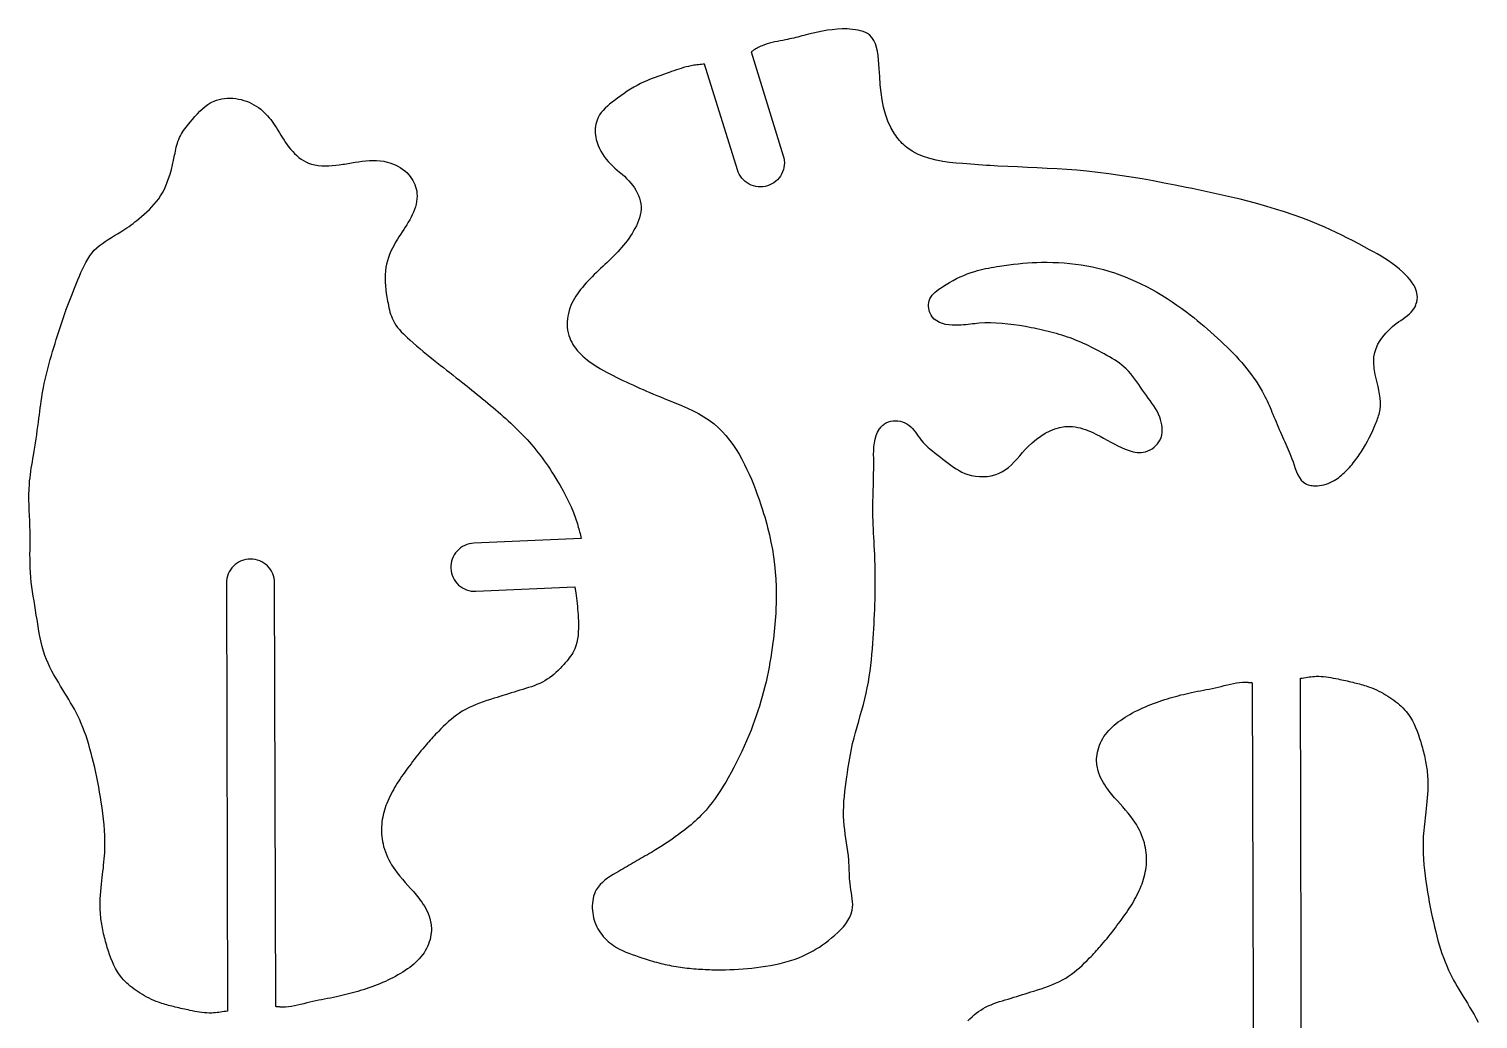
# Model space of a CAD drawing. Extents: x 0 to 235, y 0 to 140.
# Drawn here: x 68.08 to 113.27, y 59.51 to 90.39 of the extents above; entities that cross this region are included whole.
import ezdxf

# ---------------------------------------------------------------- set-up
doc = ezdxf.new("R2010")
doc.units = 0
doc.layers.add('CK_LEVEL_1', color=1, linetype='CONTINUOUS')

msp = doc.modelspace()

# ---------------------------------------------------------------- linework, layer by layer
at = {"layer": 'CK_LEVEL_1'}
for points in [[(94.465, 72.587), (94.466, 72.598), (94.466, 72.61), (94.466, 72.621), (94.466, 72.633), (94.467, 72.644), (94.467, 72.655), (94.467, 72.667), (94.467, 72.678), (94.468, 72.69), (94.47, 72.852), (94.471, 73.014), (94.472, 73.176), (94.471, 73.339), (94.468, 73.501), (94.465, 73.664), (94.46, 73.826), (94.455, 73.989), (94.448, 74.152), (94.441, 74.282), (94.435, 74.411), (94.428, 74.54), (94.421, 74.67), (94.414, 74.799), (94.408, 74.927), (94.403, 75.056), (94.4, 75.184), (94.397, 75.312), (94.397, 75.482), (94.399, 75.652), (94.402, 75.822), (94.407, 75.992), (94.413, 76.164), (94.418, 76.336), (94.422, 76.51), (94.424, 76.687), (94.424, 76.866), (94.423, 76.991), (94.422, 77.116), (94.424, 77.241), (94.431, 77.364), (94.445, 77.485), (94.467, 77.602), (94.5, 77.714), (94.545, 77.82), (94.606, 77.92), (94.625, 77.945), (94.645, 77.97), (94.666, 77.993), (94.688, 78.016), (94.711, 78.038), (94.735, 78.058), (94.761, 78.077), (94.787, 78.095), (94.815, 78.11), (94.882, 78.14), (94.953, 78.161), (95.027, 78.173), (95.102, 78.176), (95.178, 78.172), (95.253, 78.16), (95.326, 78.14), (95.396, 78.113), (95.461, 78.079), (95.523, 78.037), (95.579, 77.988), (95.631, 77.935), (95.679, 77.878), (95.725, 77.818), (95.77, 77.756), (95.814, 77.694), (95.858, 77.632), (95.904, 77.572), (95.969, 77.495), (96.039, 77.422), (96.111, 77.352), (96.186, 77.285), (96.264, 77.221), (96.343, 77.159), (96.423, 77.097), (96.504, 77.036), (96.585, 76.974), (96.667, 76.912), (96.748, 76.849), (96.83, 76.788), (96.914, 76.729), (96.998, 76.672), (97.085, 76.62), (97.174, 76.572), (97.266, 76.53), (97.362, 76.495), (97.478, 76.463), (97.597, 76.442), (97.72, 76.431), (97.843, 76.43), (97.966, 76.439), (98.086, 76.459), (98.204, 76.489), (98.316, 76.529), (98.422, 76.579), (98.528, 76.643), (98.627, 76.718), (98.72, 76.8), (98.809, 76.889), (98.895, 76.983), (98.98, 77.08), (99.065, 77.178), (99.153, 77.276), (99.245, 77.373), (99.367, 77.489), (99.497, 77.597), (99.634, 77.697), (99.776, 77.785), (99.924, 77.86), (100.075, 77.921), (100.229, 77.966), (100.386, 77.992), (100.543, 77.998), (100.624, 77.993), (100.706, 77.983), (100.787, 77.968), (100.868, 77.948), (100.948, 77.925), (101.027, 77.898), (101.106, 77.868), (101.184, 77.836), (101.26, 77.802), (101.374, 77.746), (101.486, 77.688), (101.596, 77.629), (101.706, 77.568), (101.816, 77.508), (101.926, 77.449), (102.038, 77.391), (102.152, 77.337), (102.269, 77.286), (102.33, 77.263), (102.392, 77.241), (102.454, 77.221), (102.516, 77.205), (102.58, 77.192), (102.643, 77.184), (102.707, 77.18), (102.77, 77.182), (102.833, 77.19), (102.905, 77.206), (102.976, 77.231), (103.044, 77.263), (103.109, 77.302), (103.171, 77.348), (103.227, 77.399), (103.277, 77.454), (103.321, 77.515), (103.357, 77.579), (103.387, 77.652), (103.408, 77.729), (103.419, 77.808), (103.423, 77.888), (103.419, 77.97), (103.409, 78.051), (103.392, 78.132), (103.37, 78.211), (103.344, 78.289), (103.305, 78.382), (103.261, 78.471), (103.212, 78.558), (103.159, 78.641), (103.104, 78.723), (103.046, 78.803), (102.988, 78.883), (102.928, 78.963), (102.87, 79.043), (102.81, 79.129), (102.75, 79.216), (102.691, 79.303), (102.631, 79.389), (102.57, 79.474), (102.507, 79.557), (102.442, 79.638), (102.373, 79.715), (102.301, 79.789), (102.233, 79.85), (102.163, 79.909), (102.089, 79.965), (102.013, 80.018), (101.936, 80.069), (101.857, 80.118), (101.776, 80.165), (101.695, 80.212), (101.613, 80.257), (101.534, 80.301), (101.454, 80.344), (101.373, 80.387), (101.293, 80.429), (101.212, 80.469), (101.131, 80.509), (101.05, 80.548), (100.968, 80.586), (100.885, 80.623), (100.803, 80.658), (100.72, 80.691), (100.636, 80.724), (100.551, 80.755), (100.467, 80.785), (100.382, 80.814), (100.296, 80.841), (100.21, 80.868), (100.124, 80.893), (100.037, 80.917), (99.951, 80.94), (99.864, 80.962), (99.777, 80.983), (99.689, 81.003), (99.601, 81.023), (99.513, 81.041), (99.425, 81.059), (99.336, 81.076), (99.156, 81.11), (98.975, 81.14), (98.793, 81.168), (98.61, 81.19), (98.428, 81.208), (98.247, 81.22), (98.066, 81.225), (97.887, 81.223), (97.709, 81.213), (97.641, 81.207), (97.574, 81.2), (97.506, 81.193), (97.438, 81.185), (97.369, 81.177), (97.299, 81.17), (97.229, 81.163), (97.157, 81.158), (97.084, 81.154), (96.98, 81.152), (96.874, 81.155), (96.769, 81.164), (96.666, 81.181), (96.567, 81.206), (96.474, 81.24), (96.389, 81.286), (96.313, 81.343), (96.249, 81.414), (96.218, 81.462), (96.191, 81.513), (96.169, 81.568), (96.153, 81.625), (96.141, 81.684), (96.136, 81.742), (96.136, 81.801), (96.142, 81.858), (96.154, 81.913), (96.177, 81.975), (96.208, 82.032), (96.247, 82.087), (96.291, 82.137), (96.341, 82.185), (96.395, 82.23), (96.451, 82.273), (96.51, 82.314), (96.569, 82.354), (96.679, 82.423), (96.789, 82.488), (96.898, 82.549), (97.009, 82.607), (97.12, 82.66), (97.231, 82.709), (97.344, 82.754), (97.459, 82.795), (97.575, 82.833), (97.658, 82.857), (97.743, 82.879), (97.828, 82.9), (97.913, 82.919), (98, 82.936), (98.086, 82.953), (98.173, 82.968), (98.26, 82.983), (98.348, 82.997), (98.493, 83.018), (98.637, 83.038), (98.782, 83.055), (98.927, 83.071), (99.072, 83.085), (99.217, 83.096), (99.363, 83.105), (99.508, 83.112), (99.653, 83.116), (99.831, 83.117), (100.009, 83.115), (100.186, 83.108), (100.364, 83.096), (100.541, 83.081), (100.718, 83.06), (100.894, 83.035), (101.07, 83.006), (101.244, 82.971), (101.418, 82.931), (101.591, 82.887), (101.763, 82.837), (101.934, 82.783), (102.102, 82.724), (102.27, 82.661), (102.435, 82.594), (102.599, 82.522), (102.761, 82.446), (102.928, 82.363), (103.093, 82.276), (103.255, 82.184), (103.416, 82.089), (103.574, 81.99), (103.73, 81.888), (103.884, 81.783), (104.036, 81.674), (104.186, 81.563), (104.297, 81.477), (104.408, 81.39), (104.517, 81.302), (104.625, 81.212), (104.732, 81.121), (104.838, 81.029), (104.944, 80.936), (105.048, 80.842), (105.152, 80.747), (105.25, 80.656), (105.347, 80.564), (105.444, 80.471), (105.539, 80.377), (105.632, 80.282), (105.725, 80.185), (105.815, 80.087), (105.904, 79.987), (105.991, 79.885), (106.066, 79.792), (106.14, 79.698), (106.212, 79.602), (106.281, 79.505), (106.349, 79.406), (106.413, 79.306), (106.476, 79.204), (106.536, 79.101), (106.592, 78.996), (106.627, 78.929), (106.661, 78.861), (106.693, 78.792), (106.725, 78.724), (106.756, 78.655), (106.787, 78.585), (106.817, 78.516), (106.847, 78.446), (106.876, 78.375), (106.909, 78.296), (106.943, 78.217), (106.976, 78.137), (107.009, 78.058), (107.042, 77.979), (107.076, 77.9), (107.109, 77.822), (107.143, 77.744), (107.178, 77.667), (107.211, 77.594), (107.244, 77.521), (107.278, 77.448), (107.311, 77.375), (107.344, 77.301), (107.377, 77.226), (107.408, 77.15), (107.439, 77.071), (107.469, 76.99), (107.503, 76.889), (107.537, 76.785), (107.573, 76.683), (107.612, 76.583), (107.655, 76.488), (107.704, 76.401), (107.762, 76.323), (107.829, 76.258), (107.907, 76.207), (107.942, 76.19), (107.978, 76.177), (108.017, 76.166), (108.056, 76.157), (108.096, 76.151), (108.138, 76.146), (108.179, 76.144), (108.221, 76.143), (108.263, 76.145), (108.332, 76.151), (108.4, 76.162), (108.468, 76.177), (108.533, 76.196), (108.598, 76.219), (108.661, 76.245), (108.722, 76.275), (108.782, 76.308), (108.84, 76.343), (108.886, 76.375), (108.932, 76.408), (108.976, 76.442), (109.019, 76.478), (109.061, 76.515), (109.102, 76.553), (109.143, 76.593), (109.182, 76.633), (109.221, 76.674), (109.263, 76.72), (109.304, 76.767), (109.344, 76.814), (109.384, 76.863), (109.422, 76.912), (109.46, 76.961), (109.497, 77.011), (109.533, 77.062), (109.569, 77.113), (109.636, 77.215), (109.702, 77.32), (109.764, 77.425), (109.824, 77.533), (109.881, 77.642), (109.936, 77.753), (109.988, 77.865), (110.038, 77.978), (110.086, 78.093), (110.105, 78.14), (110.123, 78.188), (110.141, 78.235), (110.158, 78.283), (110.173, 78.331), (110.187, 78.379), (110.199, 78.427), (110.21, 78.475), (110.218, 78.524), (110.23, 78.643), (110.23, 78.763), (110.221, 78.883), (110.204, 79.004), (110.181, 79.125), (110.155, 79.247), (110.126, 79.369), (110.097, 79.492), (110.07, 79.615), (110.057, 79.677), (110.046, 79.739), (110.037, 79.801), (110.029, 79.863), (110.023, 79.925), (110.02, 79.986), (110.019, 80.048), (110.021, 80.108), (110.027, 80.169), (110.052, 80.302), (110.094, 80.432), (110.151, 80.558), (110.221, 80.679), (110.304, 80.796), (110.396, 80.907), (110.498, 81.012), (110.606, 81.111), (110.72, 81.202), (110.792, 81.254), (110.864, 81.303), (110.935, 81.353), (111.004, 81.402), (111.071, 81.454), (111.134, 81.508), (111.193, 81.565), (111.245, 81.628), (111.291, 81.697), (111.308, 81.728), (111.323, 81.761), (111.337, 81.794), (111.349, 81.829), (111.36, 81.863), (111.368, 81.899), (111.375, 81.934), (111.38, 81.97), (111.382, 82.005), (111.378, 82.105), (111.358, 82.203), (111.324, 82.298), (111.278, 82.391), (111.222, 82.48), (111.157, 82.566), (111.086, 82.649), (111.01, 82.729), (110.932, 82.805), (110.822, 82.902), (110.711, 82.993), (110.598, 83.078), (110.483, 83.158), (110.368, 83.234), (110.251, 83.306), (110.132, 83.375), (110.013, 83.443), (109.893, 83.51), (109.723, 83.602), (109.552, 83.693), (109.379, 83.784), (109.205, 83.872), (109.03, 83.96), (108.853, 84.045), (108.675, 84.128), (108.496, 84.208), (108.315, 84.286), (108.048, 84.395), (107.779, 84.498), (107.508, 84.596), (107.235, 84.688), (106.961, 84.775), (106.685, 84.858), (106.408, 84.936), (106.13, 85.01), (105.852, 85.081), (105.665, 85.126), (105.479, 85.171), (105.292, 85.213), (105.105, 85.255), (104.917, 85.296), (104.73, 85.336), (104.542, 85.376), (104.354, 85.415), (104.167, 85.453), (103.824, 85.522), (103.482, 85.589), (103.139, 85.654), (102.795, 85.715), (102.451, 85.774), (102.106, 85.828), (101.761, 85.877), (101.414, 85.92), (101.067, 85.958), (100.76, 85.986), (100.452, 86.009), (100.143, 86.029), (99.835, 86.046), (99.527, 86.061), (99.219, 86.075), (98.911, 86.089), (98.605, 86.103), (98.299, 86.118), (98.179, 86.125), (98.058, 86.132), (97.938, 86.139), (97.817, 86.147), (97.696, 86.155), (97.574, 86.164), (97.452, 86.173), (97.329, 86.183), (97.205, 86.193), (96.997, 86.212), (96.789, 86.234), (96.581, 86.263), (96.376, 86.301), (96.175, 86.35), (95.981, 86.412), (95.795, 86.489), (95.619, 86.585), (95.455, 86.7), (95.407, 86.74), (95.36, 86.783), (95.315, 86.827), (95.272, 86.873), (95.229, 86.92), (95.189, 86.968), (95.15, 87.018), (95.113, 87.068), (95.077, 87.12), (94.96, 87.316), (94.866, 87.52), (94.79, 87.732), (94.732, 87.952), (94.687, 88.179), (94.654, 88.414), (94.629, 88.657), (94.61, 88.907), (94.594, 89.164), (94.585, 89.299), (94.575, 89.435), (94.561, 89.568), (94.541, 89.697), (94.513, 89.82), (94.477, 89.934), (94.428, 90.038), (94.367, 90.13), (94.29, 90.207), (94.23, 90.25), (94.163, 90.285), (94.091, 90.315), (94.015, 90.339), (93.935, 90.358), (93.852, 90.372), (93.767, 90.383), (93.681, 90.39), (93.596, 90.394), (93.437, 90.394), (93.281, 90.387), (93.128, 90.372), (92.978, 90.352), (92.83, 90.326), (92.683, 90.297), (92.537, 90.264), (92.392, 90.228), (92.246, 90.192), (92.183, 90.176), (92.12, 90.159), (92.056, 90.143), (91.992, 90.128), (91.929, 90.112), (91.864, 90.097), (91.8, 90.082), (91.735, 90.068), (91.671, 90.055), (91.588, 90.039), (91.505, 90.023), (91.422, 90.008), (91.339, 89.991), (91.257, 89.973), (91.176, 89.953), (91.096, 89.93), (91.018, 89.904), (90.941, 89.873), (90.902, 89.855), (90.863, 89.836), (90.825, 89.816), (90.787, 89.795), (90.75, 89.773), (90.713, 89.751), (90.676, 89.729), (90.639, 89.706), (90.602, 89.683), (91.605, 86.442, -0.414214), (91.11, 85.503, -0.414214), (90.171, 85.998), (89.149, 89.301), (89.101, 89.296), (89.054, 89.291), (89.006, 89.286), (88.959, 89.28), (88.912, 89.274), (88.865, 89.268), (88.818, 89.261), (88.771, 89.253), (88.724, 89.244), (88.647, 89.228), (88.571, 89.209), (88.495, 89.188), (88.419, 89.165), (88.343, 89.141), (88.268, 89.116), (88.193, 89.09), (88.118, 89.064), (88.043, 89.038), (87.955, 89.007), (87.867, 88.977), (87.779, 88.946), (87.691, 88.914), (87.604, 88.883), (87.518, 88.85), (87.432, 88.815), (87.347, 88.78), (87.263, 88.742), (87.155, 88.691), (87.048, 88.635), (86.943, 88.577), (86.84, 88.515), (86.737, 88.451), (86.636, 88.383), (86.535, 88.313), (86.435, 88.24), (86.335, 88.165), (86.261, 88.107), (86.188, 88.047), (86.117, 87.986), (86.049, 87.921), (85.986, 87.855), (85.927, 87.785), (85.875, 87.711), (85.831, 87.634), (85.794, 87.553), (85.773, 87.49), (85.757, 87.424), (85.746, 87.358), (85.74, 87.289), (85.738, 87.221), (85.74, 87.151), (85.747, 87.082), (85.757, 87.013), (85.771, 86.945), (85.797, 86.85), (85.83, 86.757), (85.87, 86.668), (85.915, 86.581), (85.965, 86.497), (86.021, 86.416), (86.08, 86.338), (86.143, 86.264), (86.21, 86.192), (86.28, 86.124), (86.352, 86.057), (86.425, 85.993), (86.5, 85.929), (86.573, 85.865), (86.646, 85.799), (86.718, 85.732), (86.787, 85.662), (86.852, 85.587), (86.908, 85.516), (86.96, 85.442), (87.008, 85.364), (87.051, 85.284), (87.088, 85.201), (87.118, 85.116), (87.142, 85.031), (87.158, 84.944), (87.166, 84.856), (87.166, 84.769), (87.158, 84.681), (87.142, 84.594), (87.119, 84.507), (87.091, 84.422), (87.058, 84.337), (87.02, 84.254), (86.978, 84.173), (86.934, 84.093), (86.887, 84.015), (86.837, 83.938), (86.785, 83.863), (86.732, 83.79), (86.677, 83.719), (86.62, 83.649), (86.561, 83.58), (86.502, 83.513), (86.441, 83.447), (86.376, 83.379), (86.311, 83.312), (86.245, 83.246), (86.178, 83.18), (86.11, 83.115), (86.042, 83.05), (85.974, 82.986), (85.906, 82.921), (85.838, 82.856), (85.773, 82.794), (85.708, 82.731), (85.644, 82.667), (85.58, 82.602), (85.518, 82.537), (85.456, 82.471), (85.396, 82.403), (85.338, 82.334), (85.281, 82.263), (85.23, 82.197), (85.182, 82.129), (85.135, 82.06), (85.091, 81.989), (85.05, 81.916), (85.013, 81.842), (84.979, 81.766), (84.948, 81.688), (84.922, 81.609), (84.9, 81.524), (84.882, 81.439), (84.87, 81.352), (84.863, 81.264), (84.862, 81.176), (84.867, 81.089), (84.877, 81.003), (84.893, 80.917), (84.916, 80.834), (84.941, 80.762), (84.971, 80.692), (85.005, 80.623), (85.043, 80.557), (85.084, 80.492), (85.129, 80.43), (85.177, 80.37), (85.227, 80.311), (85.28, 80.256), (85.35, 80.188), (85.424, 80.123), (85.499, 80.062), (85.577, 80.004), (85.658, 79.949), (85.739, 79.895), (85.822, 79.844), (85.907, 79.795), (85.991, 79.746), (86.091, 79.691), (86.192, 79.638), (86.293, 79.585), (86.394, 79.534), (86.496, 79.483), (86.599, 79.434), (86.701, 79.385), (86.804, 79.337), (86.907, 79.29), (87.014, 79.241), (87.122, 79.193), (87.229, 79.146), (87.337, 79.099), (87.445, 79.052), (87.554, 79.006), (87.663, 78.96), (87.773, 78.915), (87.883, 78.87), (88.066, 78.797), (88.249, 78.724), (88.432, 78.648), (88.612, 78.57), (88.789, 78.486), (88.963, 78.397), (89.13, 78.3), (89.291, 78.195), (89.444, 78.079), (89.575, 77.964), (89.699, 77.841), (89.816, 77.709), (89.927, 77.571), (90.032, 77.428), (90.13, 77.279), (90.224, 77.126), (90.312, 76.97), (90.395, 76.812), (90.47, 76.658), (90.542, 76.504), (90.61, 76.348), (90.674, 76.191), (90.736, 76.034), (90.794, 75.875), (90.85, 75.715), (90.904, 75.555), (90.955, 75.394), (90.989, 75.284), (91.023, 75.173), (91.055, 75.062), (91.086, 74.95), (91.115, 74.839), (91.144, 74.726), (91.171, 74.614), (91.196, 74.501), (91.22, 74.388), (91.263, 74.158), (91.299, 73.927), (91.328, 73.694), (91.351, 73.461), (91.367, 73.227), (91.378, 72.993), (91.382, 72.759), (91.381, 72.525), (91.374, 72.291), (91.368, 72.175), (91.361, 72.059), (91.353, 71.944), (91.344, 71.828), (91.334, 71.713), (91.322, 71.598), (91.31, 71.483), (91.296, 71.368), (91.282, 71.253), (91.261, 71.099), (91.239, 70.945), (91.215, 70.792), (91.189, 70.639), (91.161, 70.486), (91.131, 70.334), (91.099, 70.182), (91.065, 70.03), (91.028, 69.879), (90.989, 69.726), (90.948, 69.574), (90.904, 69.422), (90.859, 69.271), (90.811, 69.121), (90.76, 68.971), (90.708, 68.822), (90.654, 68.674), (90.597, 68.527), (90.529, 68.357), (90.458, 68.188), (90.384, 68.02), (90.308, 67.853), (90.228, 67.687), (90.147, 67.523), (90.062, 67.36), (89.975, 67.197), (89.885, 67.036), (89.809, 66.904), (89.731, 66.773), (89.65, 66.643), (89.566, 66.515), (89.48, 66.389), (89.39, 66.267), (89.296, 66.147), (89.198, 66.031), (89.096, 65.919), (89.037, 65.858), (88.977, 65.799), (88.916, 65.741), (88.853, 65.684), (88.79, 65.628), (88.726, 65.573), (88.661, 65.518), (88.595, 65.465), (88.529, 65.412), (88.432, 65.337), (88.334, 65.264), (88.235, 65.191), (88.135, 65.12), (88.035, 65.051), (87.933, 64.983), (87.83, 64.916), (87.726, 64.851), (87.622, 64.787), (87.558, 64.749), (87.493, 64.711), (87.429, 64.674), (87.364, 64.637), (87.299, 64.601), (87.235, 64.564), (87.17, 64.527), (87.106, 64.491), (87.042, 64.454), (86.98, 64.418), (86.919, 64.383), (86.857, 64.347), (86.796, 64.31), (86.735, 64.274), (86.673, 64.237), (86.611, 64.201), (86.548, 64.164), (86.485, 64.127), (86.394, 64.073), (86.302, 64.019), (86.212, 63.963), (86.124, 63.904), (86.041, 63.842), (85.962, 63.775), (85.89, 63.704), (85.826, 63.627), (85.771, 63.544), (85.738, 63.48), (85.711, 63.413), (85.688, 63.343), (85.671, 63.271), (85.658, 63.197), (85.649, 63.122), (85.646, 63.046), (85.646, 62.971), (85.65, 62.895), (85.658, 62.819), (85.671, 62.745), (85.687, 62.671), (85.706, 62.599), (85.73, 62.528), (85.757, 62.458), (85.788, 62.391), (85.822, 62.325), (85.86, 62.261), (85.9, 62.201), (85.942, 62.143), (85.988, 62.088), (86.036, 62.034), (86.087, 61.983), (86.139, 61.934), (86.194, 61.888), (86.251, 61.843), (86.309, 61.802), (86.4, 61.745), (86.493, 61.693), (86.589, 61.645), (86.688, 61.602), (86.787, 61.562), (86.889, 61.524), (86.991, 61.489), (87.093, 61.455), (87.196, 61.422), (87.261, 61.401), (87.326, 61.38), (87.391, 61.36), (87.456, 61.339), (87.521, 61.32), (87.586, 61.3), (87.651, 61.282), (87.717, 61.264), (87.783, 61.247), (87.85, 61.231), (87.918, 61.215), (87.985, 61.201), (88.053, 61.187), (88.122, 61.174), (88.19, 61.162), (88.258, 61.151), (88.327, 61.14), (88.396, 61.13), (88.465, 61.12), (88.535, 61.111), (88.605, 61.103), (88.675, 61.095), (88.745, 61.088), (88.815, 61.082), (88.885, 61.076), (88.955, 61.07), (89.025, 61.066), (89.095, 61.062), (89.166, 61.058), (89.236, 61.055), (89.307, 61.053), (89.377, 61.051), (89.448, 61.05), (89.518, 61.049), (89.589, 61.049), (89.659, 61.049), (89.797, 61.051), (89.935, 61.055), (90.073, 61.06), (90.211, 61.068), (90.349, 61.078), (90.487, 61.089), (90.625, 61.103), (90.763, 61.119), (90.901, 61.137), (91.053, 61.16), (91.205, 61.185), (91.356, 61.214), (91.506, 61.247), (91.654, 61.284), (91.801, 61.325), (91.946, 61.372), (92.088, 61.424), (92.226, 61.482), (92.33, 61.53), (92.433, 61.582), (92.533, 61.637), (92.632, 61.696), (92.73, 61.758), (92.827, 61.824), (92.923, 61.893), (93.018, 61.966), (93.112, 62.042), (93.208, 62.123), (93.302, 62.208), (93.392, 62.297), (93.477, 62.389), (93.554, 62.484), (93.622, 62.583), (93.678, 62.686), (93.723, 62.792), (93.752, 62.902), (93.765, 62.99), (93.768, 63.08), (93.766, 63.171), (93.757, 63.263), (93.745, 63.357), (93.731, 63.451), (93.715, 63.545), (93.7, 63.639), (93.688, 63.734), (93.679, 63.816), (93.673, 63.898), (93.668, 63.979), (93.665, 64.061), (93.662, 64.142), (93.659, 64.223), (93.656, 64.303), (93.653, 64.384), (93.648, 64.464), (93.636, 64.6), (93.62, 64.735), (93.601, 64.871), (93.58, 65.007), (93.559, 65.142), (93.538, 65.278), (93.519, 65.414), (93.504, 65.55), (93.492, 65.686), (93.485, 65.84), (93.484, 65.994), (93.488, 66.148), (93.497, 66.302), (93.51, 66.456), (93.526, 66.609), (93.545, 66.763), (93.565, 66.917), (93.587, 67.07), (93.603, 67.186), (93.621, 67.302), (93.638, 67.417), (93.657, 67.532), (93.676, 67.647), (93.697, 67.761), (93.719, 67.875), (93.742, 67.989), (93.767, 68.103), (93.81, 68.278), (93.856, 68.453), (93.905, 68.628), (93.955, 68.802), (94.005, 68.976), (94.055, 69.15), (94.103, 69.325), (94.148, 69.5), (94.19, 69.676), (94.225, 69.847), (94.257, 70.018), (94.285, 70.191), (94.309, 70.364), (94.331, 70.537), (94.35, 70.711), (94.367, 70.885), (94.382, 71.06), (94.396, 71.234), (94.407, 71.384), (94.417, 71.535), (94.427, 71.685), (94.435, 71.835), (94.443, 71.986), (94.45, 72.136), (94.456, 72.286), (94.461, 72.437), (94.465, 72.587)], [(74.271, 59.761), (74.216, 59.751), (74.161, 59.742), (74.106, 59.733), (74.051, 59.725), (73.996, 59.717), (73.941, 59.71), (73.886, 59.705), (73.832, 59.701), (73.777, 59.699), (73.7, 59.698), (73.624, 59.701), (73.548, 59.707), (73.472, 59.715), (73.396, 59.725), (73.32, 59.737), (73.245, 59.751), (73.169, 59.766), (73.094, 59.781), (73.036, 59.793), (72.979, 59.805), (72.922, 59.818), (72.865, 59.831), (72.808, 59.844), (72.751, 59.857), (72.694, 59.87), (72.637, 59.884), (72.58, 59.898), (72.528, 59.911), (72.476, 59.924), (72.424, 59.938), (72.372, 59.952), (72.321, 59.967), (72.269, 59.982), (72.218, 59.998), (72.167, 60.015), (72.117, 60.033), (72.042, 60.062), (71.969, 60.092), (71.896, 60.125), (71.824, 60.161), (71.753, 60.197), (71.683, 60.236), (71.613, 60.277), (71.545, 60.319), (71.477, 60.363), (71.415, 60.404), (71.355, 60.447), (71.295, 60.492), (71.237, 60.538), (71.18, 60.585), (71.125, 60.635), (71.072, 60.686), (71.022, 60.739), (70.974, 60.794), (70.903, 60.886), (70.838, 60.984), (70.779, 61.085), (70.725, 61.19), (70.677, 61.298), (70.632, 61.408), (70.591, 61.52), (70.553, 61.633), (70.518, 61.747), (70.5, 61.807), (70.483, 61.868), (70.466, 61.929), (70.45, 61.989), (70.434, 62.05), (70.419, 62.111), (70.405, 62.172), (70.392, 62.233), (70.379, 62.294), (70.367, 62.352), (70.357, 62.409), (70.347, 62.467), (70.338, 62.525), (70.329, 62.583), (70.322, 62.641), (70.315, 62.699), (70.309, 62.757), (70.305, 62.815), (70.299, 62.928), (70.296, 63.04), (70.297, 63.152), (70.3, 63.265), (70.306, 63.377), (70.314, 63.489), (70.324, 63.602), (70.336, 63.714), (70.348, 63.826), (70.36, 63.923), (70.371, 64.02), (70.383, 64.117), (70.395, 64.214), (70.405, 64.311), (70.415, 64.407), (70.424, 64.504), (70.432, 64.601), (70.438, 64.698), (70.444, 64.873), (70.445, 65.048), (70.44, 65.223), (70.43, 65.399), (70.417, 65.574), (70.399, 65.749), (70.378, 65.924), (70.355, 66.098), (70.33, 66.273), (70.305, 66.429), (70.279, 66.585), (70.251, 66.741), (70.222, 66.896), (70.191, 67.051), (70.159, 67.206), (70.125, 67.36), (70.089, 67.514), (70.051, 67.668), (70.016, 67.804), (69.979, 67.94), (69.94, 68.075), (69.899, 68.209), (69.856, 68.342), (69.81, 68.474), (69.76, 68.605), (69.707, 68.734), (69.65, 68.861), (69.6, 68.967), (69.547, 69.071), (69.492, 69.174), (69.435, 69.277), (69.376, 69.378), (69.316, 69.48), (69.256, 69.581), (69.194, 69.681), (69.133, 69.782), (69.062, 69.898), (68.992, 70.014), (68.923, 70.131), (68.856, 70.248), (68.792, 70.367), (68.731, 70.487), (68.674, 70.608), (68.621, 70.731), (68.573, 70.856), (68.528, 70.99), (68.489, 71.127), (68.455, 71.265), (68.425, 71.405), (68.398, 71.545), (68.373, 71.687), (68.35, 71.829), (68.328, 71.971), (68.305, 72.114), (68.281, 72.261), (68.257, 72.408), (68.233, 72.554), (68.209, 72.701), (68.187, 72.848), (68.166, 72.994), (68.148, 73.141), (68.133, 73.288), (68.122, 73.435), (68.114, 73.578), (68.11, 73.721), (68.108, 73.864), (68.107, 74.008), (68.108, 74.151), (68.11, 74.295), (68.111, 74.439), (68.111, 74.583), (68.109, 74.728), (68.105, 74.891), (68.099, 75.055), (68.092, 75.218), (68.085, 75.382), (68.08, 75.545), (68.076, 75.708), (68.076, 75.871), (68.08, 76.033), (68.089, 76.195), (68.097, 76.295), (68.108, 76.395), (68.12, 76.495), (68.134, 76.594), (68.149, 76.694), (68.165, 76.793), (68.182, 76.892), (68.199, 76.992), (68.215, 77.091), (68.237, 77.22), (68.258, 77.349), (68.278, 77.478), (68.298, 77.607), (68.317, 77.736), (68.336, 77.865), (68.354, 77.994), (68.371, 78.123), (68.388, 78.253), (68.402, 78.36), (68.416, 78.467), (68.429, 78.575), (68.443, 78.682), (68.458, 78.789), (68.473, 78.896), (68.49, 79.002), (68.507, 79.109), (68.527, 79.215), (68.552, 79.34), (68.579, 79.465), (68.608, 79.59), (68.64, 79.714), (68.672, 79.838), (68.706, 79.961), (68.741, 80.085), (68.777, 80.208), (68.813, 80.331), (68.85, 80.457), (68.888, 80.583), (68.926, 80.709), (68.965, 80.834), (69.004, 80.959), (69.044, 81.084), (69.085, 81.208), (69.127, 81.332), (69.17, 81.455), (69.176, 81.473), (69.183, 81.492), (69.189, 81.51), (69.196, 81.529), (69.203, 81.547), (69.209, 81.566), (69.216, 81.584), (69.223, 81.603), (69.23, 81.621), (69.269, 81.727), (69.309, 81.832), (69.349, 81.937), (69.39, 82.042), (69.432, 82.147), (69.474, 82.253), (69.517, 82.359), (69.56, 82.465), (69.604, 82.572), (69.649, 82.682), (69.695, 82.793), (69.743, 82.902), (69.794, 83.01), (69.848, 83.115), (69.907, 83.216), (69.97, 83.314), (70.038, 83.406), (70.114, 83.492), (70.192, 83.568), (70.275, 83.64), (70.364, 83.706), (70.456, 83.77), (70.55, 83.83), (70.647, 83.889), (70.744, 83.947), (70.841, 84.005), (70.938, 84.064), (71.003, 84.106), (71.068, 84.148), (71.133, 84.192), (71.196, 84.236), (71.259, 84.281), (71.321, 84.327), (71.382, 84.375), (71.443, 84.422), (71.504, 84.471), (71.589, 84.542), (71.673, 84.615), (71.755, 84.69), (71.834, 84.767), (71.911, 84.847), (71.985, 84.929), (72.055, 85.014), (72.121, 85.101), (72.182, 85.191), (72.257, 85.318), (72.322, 85.45), (72.38, 85.586), (72.432, 85.725), (72.477, 85.868), (72.517, 86.013), (72.554, 86.159), (72.587, 86.307), (72.618, 86.456), (72.631, 86.519), (72.643, 86.582), (72.657, 86.645), (72.671, 86.707), (72.687, 86.769), (72.704, 86.83), (72.723, 86.889), (72.745, 86.948), (72.77, 87.005), (72.798, 87.063), (72.83, 87.119), (72.864, 87.173), (72.9, 87.227), (72.939, 87.28), (72.979, 87.333), (73.02, 87.385), (73.063, 87.436), (73.106, 87.488), (73.178, 87.575), (73.252, 87.662), (73.328, 87.746), (73.406, 87.828), (73.486, 87.905), (73.57, 87.976), (73.658, 88.041), (73.75, 88.097), (73.847, 88.145), (73.925, 88.174), (74.007, 88.198), (74.09, 88.216), (74.176, 88.228), (74.262, 88.234), (74.35, 88.235), (74.437, 88.231), (74.524, 88.222), (74.611, 88.208), (74.695, 88.19), (74.778, 88.167), (74.86, 88.14), (74.939, 88.108), (75.017, 88.073), (75.092, 88.033), (75.165, 87.99), (75.235, 87.942), (75.303, 87.891), (75.36, 87.843), (75.415, 87.792), (75.468, 87.739), (75.519, 87.684), (75.568, 87.627), (75.615, 87.568), (75.661, 87.508), (75.704, 87.447), (75.747, 87.385), (75.796, 87.309), (75.843, 87.233), (75.89, 87.156), (75.936, 87.079), (75.983, 87.002), (76.031, 86.926), (76.08, 86.851), (76.132, 86.777), (76.186, 86.704), (76.242, 86.635), (76.301, 86.569), (76.362, 86.506), (76.427, 86.445), (76.495, 86.389), (76.565, 86.337), (76.638, 86.289), (76.714, 86.248), (76.792, 86.212), (76.892, 86.178), (76.995, 86.152), (77.1, 86.135), (77.208, 86.125), (77.317, 86.122), (77.426, 86.125), (77.536, 86.132), (77.645, 86.143), (77.754, 86.157), (77.809, 86.165), (77.864, 86.173), (77.918, 86.182), (77.973, 86.191), (78.027, 86.2), (78.081, 86.21), (78.136, 86.219), (78.19, 86.228), (78.245, 86.237), (78.356, 86.254), (78.468, 86.268), (78.58, 86.28), (78.693, 86.288), (78.805, 86.292), (78.918, 86.29), (79.03, 86.282), (79.141, 86.267), (79.251, 86.244), (79.336, 86.22), (79.419, 86.192), (79.5, 86.158), (79.579, 86.119), (79.655, 86.075), (79.728, 86.026), (79.798, 85.972), (79.863, 85.913), (79.923, 85.849), (79.968, 85.793), (80.01, 85.734), (80.048, 85.672), (80.082, 85.608), (80.111, 85.541), (80.135, 85.474), (80.155, 85.405), (80.169, 85.335), (80.178, 85.264), (80.181, 85.18), (80.177, 85.095), (80.166, 85.011), (80.149, 84.927), (80.127, 84.843), (80.099, 84.761), (80.068, 84.68), (80.032, 84.601), (79.994, 84.523), (79.951, 84.443), (79.906, 84.364), (79.859, 84.287), (79.811, 84.212), (79.763, 84.136), (79.713, 84.062), (79.664, 83.986), (79.615, 83.911), (79.568, 83.834), (79.513, 83.743), (79.462, 83.65), (79.413, 83.556), (79.367, 83.459), (79.325, 83.362), (79.288, 83.263), (79.256, 83.163), (79.229, 83.062), (79.208, 82.96), (79.192, 82.845), (79.183, 82.729), (79.181, 82.613), (79.185, 82.496), (79.194, 82.378), (79.206, 82.26), (79.222, 82.142), (79.241, 82.024), (79.262, 81.906), (79.275, 81.837), (79.288, 81.768), (79.303, 81.7), (79.319, 81.632), (79.336, 81.565), (79.356, 81.499), (79.379, 81.435), (79.404, 81.371), (79.433, 81.31), (79.475, 81.233), (79.522, 81.158), (79.574, 81.086), (79.63, 81.017), (79.69, 80.949), (79.753, 80.883), (79.817, 80.819), (79.883, 80.757), (79.951, 80.695), (80.055, 80.603), (80.159, 80.512), (80.264, 80.423), (80.37, 80.335), (80.476, 80.249), (80.583, 80.163), (80.689, 80.078), (80.797, 79.994), (80.904, 79.909), (81.004, 79.831), (81.104, 79.752), (81.204, 79.674), (81.304, 79.595), (81.405, 79.516), (81.505, 79.437), (81.605, 79.358), (81.705, 79.279), (81.805, 79.199), (81.889, 79.132), (81.973, 79.064), (82.057, 78.996), (82.141, 78.928), (82.225, 78.86), (82.308, 78.792), (82.391, 78.723), (82.474, 78.653), (82.556, 78.584), (82.636, 78.516), (82.714, 78.448), (82.793, 78.38), (82.871, 78.311), (82.948, 78.241), (83.025, 78.171), (83.101, 78.1), (83.177, 78.028), (83.252, 77.956), (83.326, 77.883), (83.399, 77.81), (83.471, 77.735), (83.543, 77.66), (83.613, 77.584), (83.683, 77.507), (83.751, 77.429), (83.818, 77.35), (83.884, 77.27), (83.951, 77.186), (84.017, 77.101), (84.082, 77.015), (84.145, 76.928), (84.207, 76.84), (84.269, 76.752), (84.329, 76.662), (84.388, 76.572), (84.446, 76.481), (84.545, 76.32), (84.641, 76.157), (84.733, 75.992), (84.821, 75.825), (84.905, 75.656), (84.983, 75.484), (85.055, 75.31), (85.121, 75.134), (85.18, 74.956), (85.195, 74.906), (85.209, 74.856), (85.223, 74.805), (85.237, 74.755), (85.251, 74.705), (85.264, 74.654), (85.277, 74.603), (85.29, 74.553), (85.303, 74.502), (81.951, 74.353, 0.414214), (81.234, 73.57, 0.414214), (82.017, 72.854), (85.101, 72.991), (85.104, 72.97), (85.108, 72.95), (85.112, 72.929), (85.115, 72.909), (85.119, 72.888), (85.122, 72.868), (85.126, 72.847), (85.129, 72.827), (85.132, 72.806), (85.145, 72.722), (85.156, 72.637), (85.166, 72.553), (85.175, 72.468), (85.183, 72.383), (85.19, 72.297), (85.196, 72.212), (85.201, 72.125), (85.206, 72.038), (85.211, 71.926), (85.214, 71.813), (85.214, 71.7), (85.21, 71.587), (85.202, 71.476), (85.187, 71.367), (85.166, 71.259), (85.136, 71.155), (85.098, 71.054), (85.07, 70.996), (85.039, 70.939), (85.005, 70.883), (84.969, 70.828), (84.93, 70.775), (84.89, 70.722), (84.848, 70.671), (84.804, 70.62), (84.76, 70.57), (84.701, 70.505), (84.64, 70.441), (84.578, 70.38), (84.514, 70.32), (84.449, 70.263), (84.382, 70.208), (84.314, 70.156), (84.243, 70.108), (84.17, 70.063), (84.089, 70.019), (84.006, 69.979), (83.921, 69.942), (83.834, 69.908), (83.746, 69.877), (83.656, 69.848), (83.567, 69.819), (83.477, 69.792), (83.387, 69.765), (83.297, 69.738), (83.209, 69.711), (83.12, 69.684), (83.031, 69.656), (82.943, 69.629), (82.855, 69.601), (82.766, 69.573), (82.678, 69.545), (82.589, 69.517), (82.475, 69.48), (82.36, 69.443), (82.246, 69.404), (82.133, 69.363), (82.021, 69.32), (81.91, 69.274), (81.802, 69.224), (81.695, 69.17), (81.592, 69.111), (81.501, 69.054), (81.412, 68.992), (81.326, 68.927), (81.242, 68.858), (81.16, 68.787), (81.079, 68.714), (81, 68.639), (80.923, 68.562), (80.846, 68.484), (80.803, 68.439), (80.759, 68.394), (80.716, 68.348), (80.673, 68.302), (80.631, 68.255), (80.589, 68.209), (80.547, 68.162), (80.506, 68.115), (80.465, 68.068), (80.41, 68.004), (80.357, 67.939), (80.303, 67.874), (80.25, 67.809), (80.198, 67.743), (80.146, 67.676), (80.094, 67.61), (80.043, 67.543), (79.992, 67.476), (79.942, 67.41), (79.893, 67.344), (79.844, 67.277), (79.795, 67.21), (79.747, 67.143), (79.7, 67.075), (79.653, 67.007), (79.608, 66.938), (79.563, 66.868), (79.522, 66.801), (79.482, 66.734), (79.442, 66.665), (79.404, 66.596), (79.368, 66.527), (79.333, 66.456), (79.3, 66.385), (79.268, 66.312), (79.238, 66.239), (79.211, 66.169), (79.187, 66.098), (79.164, 66.026), (79.143, 65.954), (79.125, 65.881), (79.109, 65.807), (79.095, 65.733), (79.085, 65.659), (79.077, 65.584), (79.071, 65.507), (79.069, 65.43), (79.07, 65.354), (79.074, 65.277), (79.081, 65.2), (79.091, 65.123), (79.104, 65.047), (79.12, 64.972), (79.138, 64.897), (79.164, 64.811), (79.193, 64.726), (79.225, 64.643), (79.261, 64.56), (79.3, 64.48), (79.342, 64.4), (79.386, 64.323), (79.434, 64.247), (79.484, 64.173), (79.56, 64.069), (79.64, 63.969), (79.723, 63.871), (79.808, 63.775), (79.894, 63.679), (79.98, 63.583), (80.066, 63.486), (80.15, 63.388), (80.232, 63.286), (80.281, 63.221), (80.329, 63.154), (80.375, 63.086), (80.418, 63.017), (80.458, 62.945), (80.495, 62.873), (80.528, 62.799), (80.557, 62.723), (80.581, 62.646), (80.593, 62.598), (80.604, 62.551), (80.612, 62.503), (80.619, 62.454), (80.624, 62.405), (80.627, 62.357), (80.628, 62.308), (80.627, 62.259), (80.624, 62.21), (80.615, 62.135), (80.602, 62.062), (80.585, 61.988), (80.563, 61.916), (80.537, 61.846), (80.508, 61.776), (80.475, 61.709), (80.438, 61.643), (80.398, 61.58), (80.352, 61.514), (80.302, 61.451), (80.249, 61.391), (80.194, 61.333), (80.136, 61.277), (80.076, 61.224), (80.014, 61.173), (79.951, 61.123), (79.886, 61.076), (79.813, 61.025), (79.738, 60.976), (79.663, 60.93), (79.586, 60.885), (79.509, 60.842), (79.43, 60.801), (79.351, 60.761), (79.271, 60.723), (79.191, 60.686), (79.107, 60.649), (79.022, 60.614), (78.937, 60.58), (78.851, 60.547), (78.765, 60.515), (78.678, 60.485), (78.591, 60.455), (78.504, 60.427), (78.416, 60.399), (78.334, 60.374), (78.251, 60.35), (78.168, 60.326), (78.085, 60.304), (78.002, 60.282), (77.918, 60.261), (77.834, 60.241), (77.751, 60.222), (77.667, 60.204), (77.574, 60.185), (77.482, 60.167), (77.39, 60.149), (77.297, 60.132), (77.205, 60.114), (77.112, 60.096), (77.02, 60.077), (76.927, 60.058), (76.835, 60.037), (76.74, 60.014), (76.645, 59.99), (76.55, 59.966), (76.454, 59.943), (76.359, 59.923), (76.264, 59.906), (76.168, 59.893), (76.072, 59.885), (75.976, 59.884), (75.953, 59.884), (75.93, 59.885), (75.908, 59.886), (75.885, 59.888), (75.862, 59.89), (75.839, 59.892), (75.817, 59.894), (75.794, 59.896), (75.771, 59.898), (75.738, 73.113, 0.414214), (74.986, 73.861, 0.414214), (74.237, 73.109), (74.271, 59.761)]]:
    msp.add_lwpolyline(points, format="xyb", close=True, dxfattribs=at)
msp.add_lwpolyline([(107.767, 56.792), (107.734, 70.139), (107.789, 70.149), (107.843, 70.158), (107.898, 70.167), (107.953, 70.176), (108.008, 70.183), (108.063, 70.19), (108.118, 70.195), (108.173, 70.199), (108.228, 70.202), (108.304, 70.202), (108.38, 70.199), (108.456, 70.193), (108.532, 70.185), (108.608, 70.175), (108.684, 70.163), (108.76, 70.149), (108.835, 70.135), (108.91, 70.119), (108.968, 70.107), (109.025, 70.095), (109.082, 70.082), (109.14, 70.07), (109.197, 70.057), (109.254, 70.043), (109.31, 70.03), (109.367, 70.016), (109.424, 70.002), (109.476, 69.989), (109.528, 69.976), (109.58, 69.962), (109.632, 69.948), (109.684, 69.934), (109.735, 69.918), (109.786, 69.902), (109.837, 69.885), (109.887, 69.867), (109.962, 69.839), (110.036, 69.808), (110.108, 69.775), (110.18, 69.74), (110.251, 69.703), (110.322, 69.664), (110.391, 69.623), (110.46, 69.581), (110.527, 69.537), (110.589, 69.496), (110.65, 69.453), (110.709, 69.409), (110.768, 69.363), (110.824, 69.315), (110.879, 69.266), (110.932, 69.215), (110.982, 69.161), (111.03, 69.106), (111.102, 69.014), (111.166, 68.917), (111.225, 68.815), (111.279, 68.71), (111.328, 68.602), (111.372, 68.492), (111.413, 68.38), (111.451, 68.267), (111.486, 68.154), (111.504, 68.093), (111.522, 68.032), (111.539, 67.972), (111.555, 67.911), (111.57, 67.85), (111.585, 67.79), (111.599, 67.729), (111.613, 67.667), (111.626, 67.606), (111.637, 67.549), (111.648, 67.491), (111.657, 67.434), (111.667, 67.376), (111.675, 67.318), (111.683, 67.26), (111.689, 67.201), (111.695, 67.143), (111.7, 67.085), (111.706, 66.973), (111.708, 66.861), (111.708, 66.748), (111.704, 66.636), (111.698, 66.523), (111.69, 66.411), (111.68, 66.299), (111.669, 66.186), (111.656, 66.074), (111.645, 65.977), (111.633, 65.88), (111.621, 65.783), (111.61, 65.687), (111.599, 65.59), (111.589, 65.493), (111.58, 65.396), (111.572, 65.299), (111.566, 65.202), (111.56, 65.027), (111.56, 64.852), (111.565, 64.677), (111.574, 64.502), (111.588, 64.326), (111.605, 64.151), (111.626, 63.976), (111.649, 63.802), (111.675, 63.628), (111.699, 63.471), (111.726, 63.315), (111.753, 63.159), (111.782, 63.004), (111.813, 62.849), (111.846, 62.694), (111.88, 62.54), (111.916, 62.386), (111.953, 62.232), (111.988, 62.096), (112.025, 61.961), (112.064, 61.826), (112.105, 61.692), (112.148, 61.559), (112.195, 61.426), (112.244, 61.296), (112.297, 61.167), (112.354, 61.039), (112.404, 60.934), (112.457, 60.83), (112.513, 60.726), (112.57, 60.624), (112.628, 60.522), (112.688, 60.421), (112.749, 60.32), (112.81, 60.219), (112.872, 60.118), (112.942, 60.003), (113.012, 59.886), (113.081, 59.77), (113.148, 59.652), (113.212, 59.533), (113.273, 59.414)], dxfattribs=at)
msp.add_lwpolyline([(97.364, 59.459), (97.426, 59.521), (97.49, 59.58), (97.555, 59.638), (97.622, 59.692), (97.691, 59.744), (97.761, 59.792), (97.834, 59.837), (97.915, 59.881), (97.998, 59.922), (98.084, 59.958), (98.171, 59.992), (98.259, 60.023), (98.348, 60.053), (98.438, 60.081), (98.528, 60.108), (98.618, 60.135), (98.707, 60.162), (98.796, 60.189), (98.885, 60.217), (98.973, 60.244), (99.061, 60.272), (99.15, 60.3), (99.238, 60.327), (99.326, 60.356), (99.415, 60.384), (99.53, 60.42), (99.644, 60.458), (99.758, 60.496), (99.872, 60.537), (99.984, 60.58), (100.094, 60.626), (100.203, 60.676), (100.309, 60.73), (100.412, 60.789), (100.503, 60.847), (100.592, 60.908), (100.678, 60.974), (100.762, 61.042), (100.845, 61.113), (100.925, 61.186), (101.004, 61.262), (101.082, 61.338), (101.158, 61.416), (101.202, 61.461), (101.245, 61.507), (101.288, 61.553), (101.331, 61.599), (101.373, 61.645), (101.416, 61.691), (101.457, 61.738), (101.499, 61.785), (101.54, 61.833), (101.594, 61.897), (101.648, 61.961), (101.701, 62.026), (101.754, 62.092), (101.806, 62.158), (101.858, 62.224), (101.91, 62.29), (101.961, 62.357), (102.012, 62.424), (102.062, 62.49), (102.111, 62.556), (102.161, 62.623), (102.209, 62.69), (102.257, 62.757), (102.304, 62.825), (102.351, 62.893), (102.396, 62.962), (102.441, 63.032), (102.482, 63.099), (102.523, 63.167), (102.562, 63.235), (102.6, 63.304), (102.636, 63.374), (102.671, 63.444), (102.705, 63.516), (102.736, 63.588), (102.766, 63.661), (102.793, 63.731), (102.818, 63.802), (102.841, 63.874), (102.861, 63.947), (102.88, 64.02), (102.896, 64.093), (102.909, 64.167), (102.92, 64.242), (102.928, 64.316), (102.933, 64.393), (102.935, 64.47), (102.934, 64.547), (102.93, 64.624), (102.923, 64.7), (102.913, 64.777), (102.9, 64.853), (102.885, 64.928), (102.866, 65.003), (102.841, 65.089), (102.812, 65.174), (102.779, 65.258), (102.744, 65.34), (102.705, 65.421), (102.663, 65.5), (102.618, 65.577), (102.571, 65.653), (102.521, 65.727), (102.445, 65.831), (102.365, 65.931), (102.282, 66.029), (102.197, 66.126), (102.11, 66.222), (102.024, 66.317), (101.938, 66.414), (101.854, 66.513), (101.773, 66.614), (101.723, 66.679), (101.675, 66.746), (101.63, 66.814), (101.587, 66.884), (101.546, 66.955), (101.51, 67.028), (101.477, 67.102), (101.448, 67.177), (101.423, 67.255), (101.411, 67.302), (101.401, 67.35), (101.392, 67.398), (101.385, 67.446), (101.381, 67.495), (101.378, 67.544), (101.377, 67.593), (101.378, 67.642), (101.381, 67.691), (101.389, 67.765), (101.402, 67.839), (101.42, 67.912), (101.441, 67.984), (101.467, 68.055), (101.497, 68.124), (101.53, 68.191), (101.566, 68.257), (101.606, 68.32), (101.653, 68.386), (101.702, 68.449), (101.755, 68.509), (101.81, 68.567), (101.868, 68.623), (101.928, 68.676), (101.99, 68.728), (102.054, 68.777), (102.118, 68.825), (102.192, 68.875), (102.266, 68.924), (102.342, 68.971), (102.418, 69.015), (102.496, 69.058), (102.574, 69.1), (102.653, 69.139), (102.733, 69.178), (102.814, 69.214), (102.898, 69.251), (102.982, 69.287), (103.068, 69.321), (103.153, 69.354), (103.24, 69.385), (103.326, 69.416), (103.413, 69.445), (103.5, 69.474), (103.588, 69.501), (103.671, 69.526), (103.753, 69.551), (103.836, 69.574), (103.919, 69.597), (104.003, 69.619), (104.086, 69.639), (104.17, 69.659), (104.254, 69.679), (104.338, 69.697), (104.43, 69.716), (104.522, 69.734), (104.615, 69.751), (104.707, 69.769), (104.799, 69.786), (104.892, 69.804), (104.985, 69.823), (105.077, 69.843), (105.17, 69.864), (105.265, 69.887), (105.36, 69.911), (105.455, 69.934), (105.55, 69.957), (105.645, 69.977), (105.741, 69.994), (105.836, 70.007), (105.932, 70.015), (106.029, 70.017), (106.051, 70.016), (106.074, 70.015), (106.097, 70.014), (106.119, 70.012), (106.142, 70.011), (106.165, 70.009), (106.188, 70.007), (106.21, 70.005), (106.233, 70.002), (106.266, 56.788, 0.414214)], format="xyb", dxfattribs=at)

doc.saveas('drawing.dxf')
